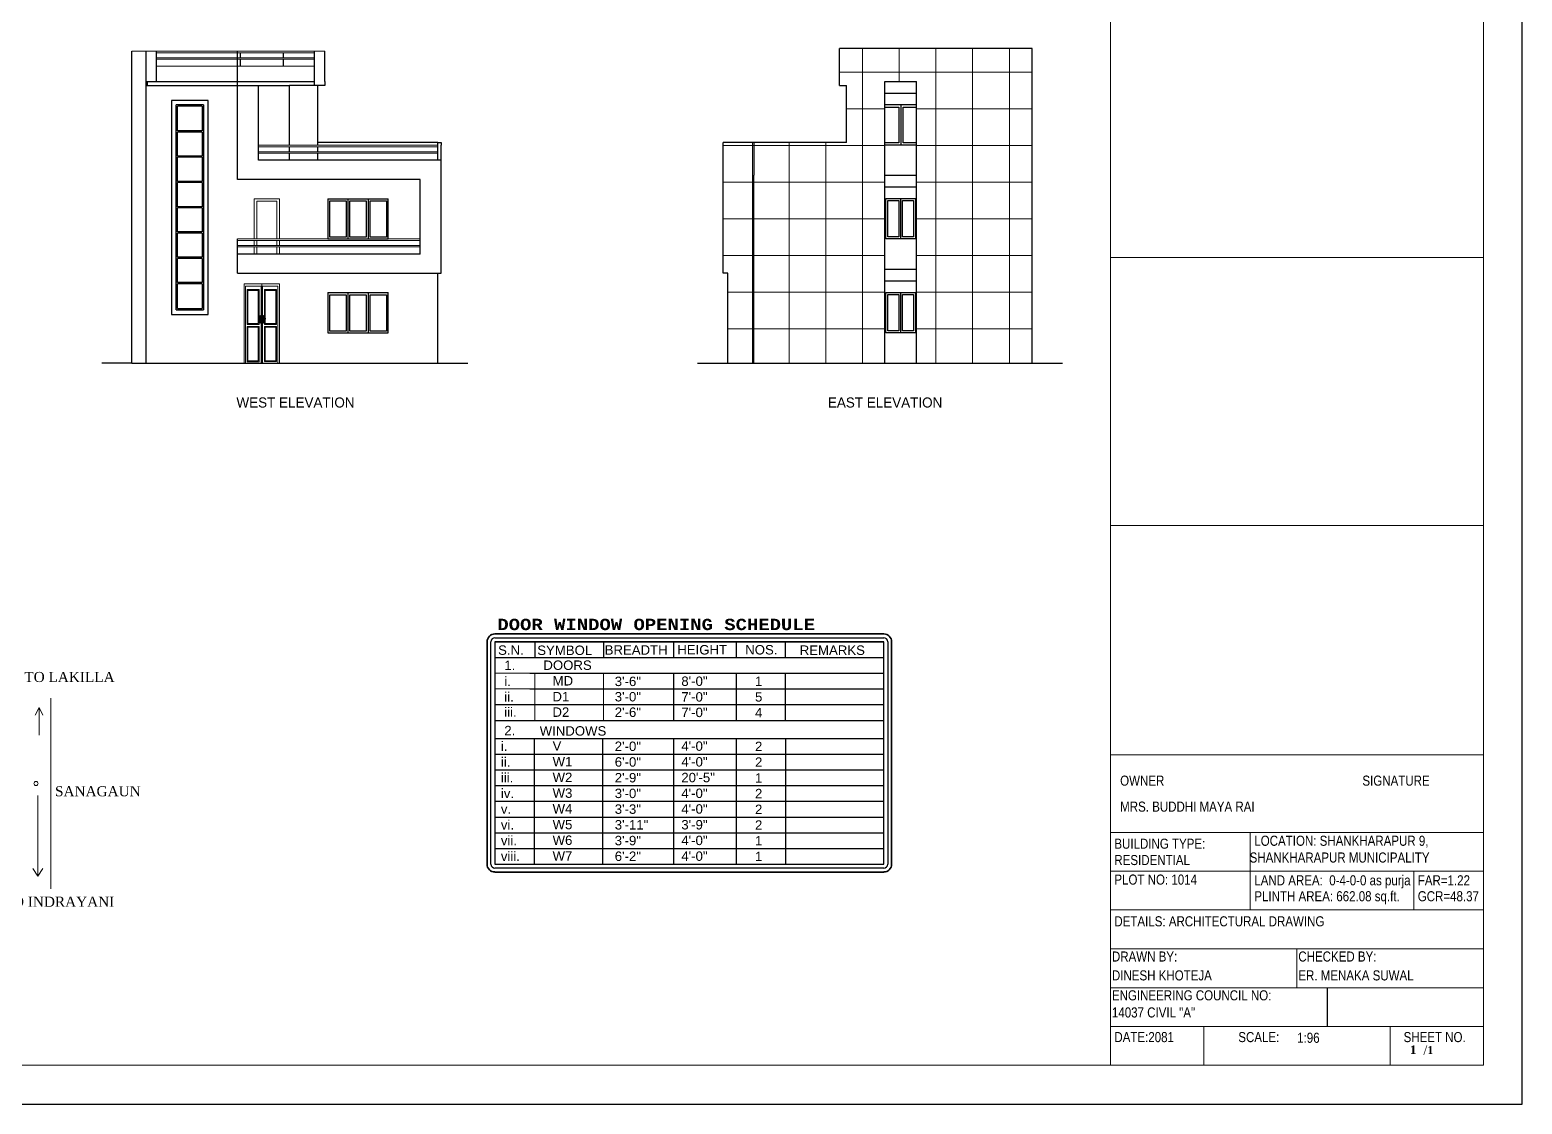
# Model space of a CAD drawing. Header units: inches. Extents: x 36657 to 39835, y -150 to 2098.
# Drawn here: x 38055 to 39835, y -150 to 1131 of the extents above; entities that cross this region are included whole.
import ezdxf
from ezdxf.enums import TextEntityAlignment as Align

# ---------------------------------------------------------------- set-up
doc = ezdxf.new("R2010")
doc.units = ezdxf.units.IN
doc.header["$LTSCALE"] = 0.5
doc.header["$MEASUREMENT"] = 0
doc.layers.add('A-Wall', color=7, linetype='Continuous')
for name, color, linetype, lineweight in [('A_hatch', 253, 'Continuous', 5), ('BOUNDARY', 210, 'Continuous', 35), ('DW TEXT', 92, 'Continuous', 15), ('ELE1', 3, 'Continuous', 9), ('ELEVATION', 85, 'Continuous', 9), ('furnitures', 45, 'Continuous', 9), ('TEXT', 220, 'Continuous', 9), ('Text 0.200', 122, 'Continuous', 20), ('Toilet', 7, 'Continuous', 25), ('win door light', 30, 'Continuous', 18)]:
    doc.layers.add(name, color=color, linetype=linetype, lineweight=lineweight)
doc.styles.add('arial', font='arial.ttf')
doc.styles.add('CEN', font='GOTHIC.TTF')
doc.styles.add('COURIER', font='courbd.ttf')
doc.styles.add('ordinary', font='ARIALN.TTF')
doc.styles.get("Standard").update_dxf_attribs({"font": 'arial.ttf'})
pattern_1 = [(90, (12229.38, -231.916), (-43.75, 0), []), (180, (12229.38, -231.916), (-4e-15, -43.75), [])]

msp = doc.modelspace()

# ---------------------------------------------------------------- hatches: boundary and pattern name
at = {"layer": 'A_hatch', "ltscale": 5}
h = msp.add_hatch(dxfattribs=at)
h.set_pattern_fill('ANSI37', color=11, scale=350, angle=45)
h.set_pattern_definition(pattern_1)
h.paths.add_polyline_path([(39250.5, 957.7), (39250.5, 1069.7), (39250.5, 1108.7), (39020.8, 1108.7), (39020.8, 1064.7), (39028.8, 1064.7), (39028.8, 996.7), (38918.4, 996.7), (38918.4, 957.7), (38918.4, 845.7), (38918.4, 733.7), (39074.8, 733.7), (39074.8, 845.7), (39074.8, 957.7), (39074.8, 1069.7), (39112.3, 1069.7), (39112.3, 957.7), (39112.3, 845.7), (39112.3, 733.7), (39250.5, 733.7), (39250.5, 845.7)])
h = msp.add_hatch(dxfattribs=at)
h.set_pattern_fill('ANSI37', color=11, scale=350, angle=45)
h.set_pattern_definition(pattern_1)
h.paths.add_polyline_path([(38918.4, 957.7), (38918.4, 996.7), (38881.7, 996.7), (38881.7, 957.7), (38881.7, 840.7), (38887.3, 840.7), (38887.3, 733.7), (38918.4, 733.7), (38918.4, 845.7)])

# ---------------------------------------------------------------- linework, layer by layer
at = {"color": 5}
for p, q in [((39074.8, 1042), (39112.3, 1042)), ((39093.9, 1042), (39093.9, 993.7)), ((38410.4, 929.7), (38482.4, 929.7)), ((38410.4, 929.7), (38410.4, 881.7)), ((38434.4, 929.7), (38434.4, 881.7)), ((38458.4, 929.7), (38458.4, 881.7)), ((38482.4, 881.7), (38482.4, 929.7)), ((39075.8, 930), (39111.3, 930)), ((39093.2, 930), (39093.2, 881.7)), ((38410.4, 881.7), (38482.4, 881.7)), ((38410.4, 817.7), (38482.4, 817.7)), ((38410.4, 817.7), (38410.4, 769.7)), ((38434.4, 817.7), (38434.4, 769.7)), ((38458.4, 817.7), (38458.4, 769.7)), ((38482.4, 769.7), (38482.4, 817.7)), ((39075.8, 818), (39111.3, 818)), ((39093.2, 818), (39093.2, 769.7)), ((38410.4, 769.7), (38482.4, 769.7))]:
    msp.add_line(p, q, dxfattribs=at)
for p, q in [((38605, 135.9), (38605, 401.2)), ((38609.7, 405.8), (39073.4, 405.8)), ((39073.4, 401.2), (38609.7, 401.2)), ((38609.7, 401.2), (38609.7, 135.9)), ((38609.7, 401.2), (39073.4, 401.2)), ((38609.7, 401.2), (38609.7, 135.9)), ((38657.4, 401.2), (38657.4, 382.2)), ((38739, 401.2), (38739, 382.4)), ((38822.6, 401.2), (38822.6, 382.4)), ((38897.7, 382.4), (38897.7, 401.2)), ((38956.2, 382.4), (38956.2, 401.2)), ((39073.4, 135.9), (39073.4, 401.2)), ((39073.4, 304.6), (39073.4, 401.2)), ((39078.1, 401.2), (39078.1, 135.9)), ((38609.7, 382.4), (39073.4, 382.4)), ((38651.3, 363.7), (39073.4, 363.7)), ((38822.6, 363.7), (38822.6, 307.4)), ((38897.7, 307.4), (38897.7, 363.7)), ((38956.2, 307.4), (38956.2, 363.7)), ((38651.3, 344.9), (39073.4, 344.9)), ((38609.7, 326.2), (39073.4, 326.2)), ((38609.7, 307.4), (39073.4, 307.4)), ((38609.7, 285.9), (39073.4, 285.9)), ((38609.7, 285.9), (39073.4, 285.9)), ((38656.8, 135.9), (38656.8, 285.9)), ((38738.2, 135.9), (38738.2, 285.9)), ((38823, 135.9), (38823, 285.9)), ((38897.7, 135.9), (38897.7, 285.9)), ((38956.6, 135.9), (38956.6, 285.9)), ((38609.7, 267.1), (39073.4, 267.1)), ((38609.7, 248.4), (39073.4, 248.4)), ((38609.7, 229.6), (39073.4, 229.6)), ((38609.7, 210.9), (39073.4, 210.9)), ((38609.7, 192.1), (39073.4, 192.1)), ((38609.7, 173.4), (39073.4, 173.4)), ((38609.7, 154.6), (39073.4, 154.6)), ((38609.7, 135.9), (39073.4, 135.9)), ((38609.7, 135.9), (39073.4, 135.9)), ((38609.7, 135.9), (39073.4, 135.9)), ((38609.7, 135.9), (39073.4, 135.9)), ((38609.7, 135.9), (39073.4, 135.9)), ((39073.4, 131.2), (38609.7, 131.2))]:
    msp.add_line(p, q)
for points in [[(39074.8, 1039.1), (39091.5, 1039.1), (39091.5, 996.5), (39074.8, 996.5)], [(39112.3, 996.5), (39096.7, 996.5), (39096.7, 1039.1), (39112.3, 1039.1)], [(39091.5, 993.7), (39074.8, 993.7)], [(39112.3, 993.7), (39074.8, 993.7)], [(39091.2, 881.7), (39075.8, 881.7), (39075.8, 930)], [(39111.3, 930), (39111.3, 881.7), (39075.8, 881.7)], [(39091.2, 769.7), (39075.8, 769.7), (39075.8, 818)], [(39111.3, 818), (39111.3, 769.7), (39075.8, 769.7)]]:
    msp.add_lwpolyline(points, dxfattribs=at)
for points in [[(38412.8, 927.2), (38432.3, 927.2), (38432.3, 883.8), (38412.8, 883.8)], [(38436.8, 927.2), (38456.3, 927.2), (38456.3, 883.8), (38436.8, 883.8)], [(38460.8, 927.2), (38480.3, 927.2), (38480.3, 883.8), (38460.8, 883.8)], [(39091.2, 884.1), (39078.2, 884.1), (39078.2, 927.6), (39091.2, 927.6)], [(39095.6, 884.1), (39095.6, 927.6), (39108.9, 927.6), (39108.9, 884.1)], [(38412.8, 815.2), (38432.3, 815.2), (38432.3, 771.8), (38412.8, 771.8)], [(38436.8, 815.2), (38456.3, 815.2), (38456.3, 771.8), (38436.8, 771.8)], [(38460.8, 815.2), (38480.3, 815.2), (38480.3, 771.8), (38460.8, 771.8)], [(39091.2, 772.1), (39078.2, 772.1), (39078.2, 815.6), (39091.2, 815.6)], [(39095.6, 772.1), (39095.6, 815.6), (39108.9, 815.6), (39108.9, 772.1)]]:
    msp.add_lwpolyline(points, close=True, dxfattribs=at)
for centre, start, end in [((38609.7, 401.2), 90, 180), ((39073.4, 401.2), 0, 90), ((38609.7, 135.9), 180, 270), ((39073.4, 135.9), 270, 0)]:
    msp.add_arc(centre, 4.69, start, end)
at = {"layer": 'A-Wall', "ltscale": 50}
msp.add_line((39602.3, -11.5), (39602.3, -57.8), dxfattribs=at)
at = {"layer": 'A_hatch', "color": 11, "ltscale": 5}
for p, q in [((38176.9, 1105.7), (38406.7, 1105.7)), ((38206, 1103.7), (38394.7, 1103.7)), ((38206, 1097.7), (38394.7, 1097.7)), ((38206, 1096.2), (38394.7, 1096.2)), ((38394.7, 1087.7), (38206, 1087.7)), ((38327.7, 993.7), (38541.8, 993.7)), ((38327.7, 991.7), (38541.8, 991.7)), ((38327.7, 985.7), (38541.8, 985.7)), ((38327.7, 984.2), (38541.8, 984.2)), ((38302.7, 881.7), (38520.6, 881.7)), ((38302.7, 879.7), (38520.6, 879.7)), ((38302.7, 873.7), (38520.6, 873.7)), ((38302.7, 872.2), (38520.6, 872.2))]:
    msp.add_line(p, q, dxfattribs=at)
at = {"layer": 'BOUNDARY'}
for p, q in [((38609.7, 410.5), (39073.4, 410.5)), ((38600.3, 135.9), (38600.3, 401.2)), ((39082.8, 401.2), (39082.8, 135.9)), ((39073.4, 126.5), (38609.7, 126.5))]:
    msp.add_line(p, q, dxfattribs=at)
for centre, start, end in [((38609.7, 401.2), 90, 180), ((39073.4, 401.2), 0, 90), ((38609.7, 135.9), 179.9982, 270), ((39073.4, 135.9), 270, 0.0018)]:
    msp.add_arc(centre, 9.37, start, end, dxfattribs=at)
at = {"layer": 'Defpoints'}
msp.add_lwpolyline([(39834.7, 2097.5), (36657.1, 2097.5), (36657.1, -150.4), (39834.7, -150.4)], close=True, dxfattribs=at)
at = {"layer": 'ELE1'}
for p, q in [((39343.7, -104.1), (39343.7, 2051.2)), ((39788.4, 859.6), (39343.7, 859.6)), ((39788.4, 539.9), (39343.7, 539.9))]:
    msp.add_line(p, q, dxfattribs=at)
msp.add_lwpolyline([(36703.4, 2051.2), (39788.4, 2051.2), (39788.4, -104.1), (36703.4, -104.1)], close=True, dxfattribs=at)
at = {"layer": 'ELEVATION'}
for p, q in [((38066.1, 322.6), (38061.4, 313.8)), ((38066.1, 289.8), (38066.1, 322.6)), ((38066.1, 322.6), (38070.7, 313.8)), ((38080, 333.8), (38080, 106.4)), ((38064.6, 217.8), (38064.6, 121.4)), ((38064.6, 121.4), (38058.7, 130.6)), ((38064.6, 121.4), (38070.5, 130.6))]:
    msp.add_line(p, q, dxfattribs=at)
msp.add_circle((38062.5, 232.1), 2.47, dxfattribs=at)
at = {"layer": 'furnitures'}
for p, q in [((38310.7, 828.2), (38352.7, 828.2)), ((38310.7, 828.2), (38352.7, 828.2)), ((38310.7, 733.7), (38310.7, 828.2)), ((38310.7, 828.2), (38352.7, 828.2)), ((38312.3, 733.7), (38312.3, 825.4)), ((38330.9, 825.4), (38312.3, 825.4)), ((38314.2, 821.2), (38314.2, 779.8)), ((38314.2, 821.2), (38328.4, 821.2)), ((38315, 820.3), (38315, 780.7)), ((38315.1, 820.3), (38327.6, 820.3)), ((38327.5, 820.3), (38327.5, 787.1)), ((38328.4, 821.2), (38328.4, 787.2)), ((38330.9, 825.4), (38330.9, 733.7)), ((38331.7, 828.2), (38331.7, 733.7)), ((38332.5, 825.4), (38332.5, 733.7)), ((38332.5, 825.4), (38351, 825.4)), ((38334.9, 821.2), (38334.9, 787.2)), ((38334.9, 821.2), (38349.1, 821.2)), ((38335.8, 820.3), (38335.8, 787.1)), ((38335.8, 820.3), (38348.3, 820.3)), ((38348.3, 820.3), (38348.3, 780.7)), ((38349.2, 821.2), (38349.2, 779.8)), ((38351, 733.7), (38351, 825.4)), ((38352.7, 733.7), (38352.7, 828.2)), ((38327.3, 787), (38327.2, 786.9)), ((38327.2, 786.9), (38327.2, 786.9)), ((38327.2, 786.9), (38327.2, 786.9)), ((38327.2, 786.9), (38327.2, 786.9)), ((38327.2, 786.9), (38327.2, 786.9)), ((38327.2, 786.8), (38327.2, 786.9)), ((38327.2, 786.9), (38327.2, 786.8)), ((38327.2, 786.8), (38327.2, 786.9)), ((38327.2, 786.9), (38327.2, 786.9)), ((38327.2, 786.8), (38327.2, 786.9)), ((38327.2, 786.8), (38327.2, 786.8)), ((38327.2, 786.8), (38327.2, 786.8)), ((38327.2, 786.8), (38327.2, 786.8)), ((38327.2, 786.8), (38327.2, 786.7)), ((38327.2, 786.8), (38327.2, 786.8)), ((38327.2, 786.8), (38327.2, 786.8)), ((38327.2, 786.8), (38327.2, 786.8)), ((38327.2, 786.7), (38327.2, 786.8)), ((38327.2, 786.7), (38327.2, 786.7)), ((38327.2, 786.7), (38327.2, 786.6)), ((38327.2, 786.6), (38327.2, 786.7)), ((38327.2, 786.6), (38327.2, 786.5)), ((38327.2, 786.5), (38327.2, 786.5)), ((38327.2, 786.5), (38327.2, 786.4)), ((38327.2, 786.4), (38327.2, 786.5)), ((38327.2, 786.4), (38327.2, 786.4)), ((38327.2, 786.4), (38327.2, 786.4)), ((38327.2, 786.4), (38327.2, 786.4)), ((38327.2, 786.3), (38327.2, 786.4)), ((38327.2, 786.3), (38327.2, 786.4)), ((38327.3, 786.2), (38327.2, 786.3)), ((38327.2, 786.3), (38327.2, 786.3)), ((38327.3, 787), (38327.5, 787.2)), ((38327.3, 787), (38327.3, 787)), ((38327.3, 786.6), (38327.3, 786.5)), ((38327.3, 786.6), (38327.3, 786.5)), ((38327.3, 786.6), (38327.3, 786.6)), ((38327.6, 786.5), (38327.3, 786.5)), ((38327.3, 786.5), (38327.3, 786.4)), ((38327.3, 786.5), (38327.3, 786.5)), ((38327.6, 786.4), (38327.3, 786.4)), ((38327.3, 786.3), (38327.3, 786.2)), ((38327.3, 786.3), (38327.3, 786.2)), ((38327.5, 786.2), (38327.3, 786.2)), ((38327.3, 786.2), (38327.3, 786.2)), ((38327.3, 786.2), (38327.3, 786.2)), ((38327.3, 786.2), (38327.3, 786.2)), ((38327.5, 786.2), (38327.3, 786.2)), ((38327.3, 786.2), (38327.3, 786.2)), ((38327.8, 787.2), (38327.5, 787.2)), ((38327.8, 786.3), (38327.5, 786.2)), ((38327.5, 786.2), (38327.5, 786.2)), ((38327.5, 786.2), (38327.5, 780.7)), ((38327.6, 786.4), (38327.6, 786.5)), ((38328.4, 787.2), (38327.8, 787.2)), ((38328.4, 786.5), (38327.8, 786.3)), ((38327.8, 786.3), (38327.8, 786.3)), ((38329, 787.3), (38328.4, 787.2)), ((38328.4, 787.2), (38328.4, 787.2)), ((38328.4, 787.2), (38328.4, 787.2)), ((38329, 786.7), (38328.4, 786.5)), ((38328.4, 786.5), (38328.4, 786.5)), ((38328.4, 786.5), (38328.4, 786.5)), ((38328.4, 786.5), (38328.4, 779.8)), ((38329, 789.8), (38329.1, 790.1)), ((38329, 789.5), (38329, 789.8)), ((38329, 789.5), (38329, 787.3)), ((38329, 787.3), (38329.1, 787.3)), ((38329, 787.3), (38329, 787.2)), ((38329, 787.3), (38329, 787.3)), ((38329, 787.3), (38329, 787.3)), ((38329, 787.1), (38329, 787.1)), ((38329.1, 786.7), (38329, 786.7)), ((38329, 786.7), (38329, 786.7)), ((38329, 786.7), (38329, 782)), ((38329, 786.7), (38329, 786.7)), ((38329, 786.7), (38329, 786.7)), ((38329.1, 790.1), (38329.3, 790.2)), ((38329.1, 787.3), (38329.2, 787.3)), ((38329.2, 786.7), (38329.1, 786.7)), ((38329.2, 787.3), (38329.2, 787.3)), ((38329.2, 787.3), (38329.3, 787.3)), ((38329.2, 786.7), (38329.2, 786.7)), ((38329.3, 786.7), (38329.2, 786.7)), ((38329.2, 783.7), (38329.3, 783.8)), ((38329.2, 783.7), (38329.2, 783.5)), ((38329.2, 783.7), (38329.2, 783.7)), ((38329.2, 783.5), (38329.3, 783.4)), ((38329.3, 790.2), (38329.5, 790.2)), ((38329.3, 789.6), (38329.4, 789.7)), ((38329.4, 789.7), (38329.3, 789.6)), ((38329.3, 789.5), (38329.3, 789.6)), ((38329.3, 789.6), (38329.3, 789.5)), ((38329.3, 789.4), (38329.3, 789.5)), ((38329.3, 789.5), (38329.3, 789.4)), ((38329.4, 789.4), (38329.3, 789.4)), ((38329.3, 789.4), (38329.4, 789.4)), ((38329.3, 787.3), (38329.4, 787.2)), ((38329.3, 787.3), (38329.3, 787.3)), ((38329.3, 787.1), (38329.3, 787.1)), ((38329.3, 787.1), (38329.3, 787.1)), ((38329.3, 787), (38329.3, 787.1)), ((38329.3, 786.9), (38329.3, 787)), ((38329.3, 787), (38329.3, 787)), ((38329.3, 786.8), (38329.3, 786.9)), ((38329.3, 786.9), (38329.3, 786.9)), ((38329.4, 786.8), (38329.3, 786.8)), ((38329.4, 786.7), (38329.3, 786.7)), ((38329.3, 786.7), (38329.3, 786.7)), ((38329.3, 784.9), (38329.3, 785)), ((38329.3, 785), (38329.4, 785)), ((38329.3, 784.8), (38329.3, 784.9)), ((38329.3, 784.6), (38329.3, 784.8)), ((38329.3, 784.5), (38329.3, 784.6)), ((38329.3, 784.6), (38329.3, 784.6)), ((38329.3, 784.6), (38329.3, 784.6)), ((38329.3, 784.4), (38329.3, 784.5)), ((38329.3, 784.5), (38329.3, 784.5)), ((38329.3, 784.5), (38329.3, 784.5)), ((38329.3, 784.5), (38329.3, 784.5)), ((38329.3, 784.5), (38329.3, 784.5)), ((38329.3, 784.5), (38329.3, 784.5)), ((38329.3, 784.3), (38329.3, 784.4)), ((38329.3, 784.2), (38329.3, 784.3)), ((38329.3, 784.1), (38329.3, 784.2)), ((38329.3, 784.1), (38329.3, 784.1)), ((38329.3, 784), (38329.3, 784.1)), ((38329.3, 783.9), (38329.3, 784)), ((38329.3, 783.8), (38329.3, 783.9)), ((38329.3, 783.9), (38329.3, 783.9)), ((38329.3, 783.8), (38329.3, 783.8)), ((38329.3, 783.4), (38329.3, 783.4)), ((38329.3, 783.4), (38329.4, 783.4)), ((38329.4, 789.7), (38329.5, 789.6)), ((38329.4, 789.7), (38329.4, 789.7)), ((38329.5, 789.6), (38329.4, 789.7)), ((38329.4, 789.7), (38329.4, 789.7)), ((38329.5, 789.4), (38329.4, 789.4)), ((38329.4, 789.4), (38329.4, 789.4)), ((38329.4, 789.4), (38329.4, 789.4)), ((38329.4, 789.4), (38329.5, 789.4)), ((38329.5, 787.2), (38329.4, 787.2)), ((38329.4, 787.2), (38329.4, 787.2)), ((38329.4, 787.2), (38329.4, 787.2)), ((38329.4, 787.2), (38329.5, 787.2)), ((38329.4, 787.2), (38329.4, 787.2)), ((38329.4, 787.2), (38329.4, 787.2)), ((38329.4, 786.8), (38329.4, 786.8)), ((38329.5, 786.8), (38329.4, 786.8)), ((38329.4, 786.8), (38329.4, 786.8)), ((38329.4, 786.7), (38329.5, 786.7)), ((38329.4, 786.7), (38329.4, 786.7)), ((38329.4, 786.7), (38329.4, 786.7)), ((38329.4, 785), (38329.5, 784.9)), ((38329.4, 783.4), (38329.5, 783.4)), ((38329.5, 790.2), (38329.6, 790.1)), ((38329.5, 789.6), (38329.5, 789.5)), ((38329.5, 789.5), (38329.5, 789.6)), ((38329.5, 789.5), (38329.5, 789.4)), ((38329.5, 789.4), (38329.5, 789.5)), ((38329.5, 787.2), (38329.5, 787.2)), ((38329.5, 787.2), (38329.5, 787.2)), ((38329.5, 787.2), (38329.5, 787.2)), ((38329.5, 787.2), (38329.5, 787.2)), ((38329.6, 787.1), (38329.5, 787.2)), ((38329.5, 787.2), (38329.5, 787.2)), ((38329.5, 787.1), (38329.5, 787)), ((38329.5, 787.1), (38329.5, 787.1)), ((38329.5, 787), (38329.5, 786.9)), ((38329.5, 787), (38329.5, 787)), ((38329.5, 786.9), (38329.5, 786.9)), ((38329.5, 786.9), (38329.5, 786.8)), ((38329.5, 786.8), (38329.6, 786.9)), ((38329.5, 786.8), (38329.5, 786.8)), ((38329.5, 786.7), (38329.5, 786.8)), ((38329.5, 786.8), (38329.5, 786.8)), ((38329.5, 786.8), (38329.5, 786.8)), ((38329.5, 786.8), (38329.5, 786.8)), ((38329.5, 784.9), (38329.5, 784.8)), ((38329.5, 784.8), (38329.5, 784.6)), ((38329.5, 784.5), (38329.5, 784.6)), ((38329.5, 784.6), (38329.5, 784.6)), ((38329.5, 784.6), (38329.5, 784.6)), ((38329.5, 784.5), (38329.5, 784.5)), ((38329.5, 784.5), (38329.5, 784.5)), ((38329.5, 784.5), (38329.5, 784.5)), ((38329.5, 784.4), (38329.5, 784.5)), ((38329.5, 784.5), (38329.5, 784.5)), ((38329.5, 784.5), (38329.5, 784.5)), ((38329.5, 784.3), (38329.5, 784.4)), ((38329.5, 784.2), (38329.5, 784.3)), ((38329.5, 784.1), (38329.5, 784.2)), ((38329.5, 784), (38329.5, 784.1)), ((38329.5, 784.1), (38329.5, 784.1)), ((38329.5, 783.9), (38329.5, 784)), ((38329.5, 783.9), (38329.5, 783.9)), ((38329.5, 783.8), (38329.5, 783.9)), ((38329.5, 783.7), (38329.5, 783.8)), ((38329.5, 783.8), (38329.5, 783.8)), ((38329.5, 783.7), (38329.5, 783.7)), ((38329.5, 783.5), (38329.5, 783.7)), ((38329.5, 783.4), (38329.5, 783.5)), ((38329.6, 790.1), (38329.8, 789.8)), ((38329.6, 787), (38329.6, 787.1)), ((38329.6, 787.1), (38329.6, 787.1)), ((38329.6, 786.9), (38329.6, 787)), ((38329.6, 786.9), (38329.6, 786.9)), ((38329.8, 789.8), (38329.8, 789.5)), ((38329.8, 782), (38329.8, 789.5)), ((38333.6, 789.8), (38333.5, 789.5)), ((38333.5, 782), (38333.5, 789.5)), ((38333.7, 790.1), (38333.6, 789.8)), ((38333.8, 790.2), (38333.7, 790.1)), ((38333.7, 787), (38333.8, 787.1)), ((38333.8, 786.9), (38333.7, 787)), ((38334, 790.2), (38333.8, 790.2)), ((38333.8, 789.5), (38333.9, 789.6)), ((38333.9, 789.4), (38333.8, 789.5)), ((38333.8, 787.2), (38333.8, 787.2)), ((38333.8, 787.2), (38333.8, 787.2)), ((38333.8, 787.2), (38333.9, 787.2)), ((38333.9, 787.2), (38333.8, 787.2)), ((38333.8, 787.1), (38333.8, 787.2)), ((38333.8, 787.2), (38333.8, 787.2)), ((38333.8, 787.1), (38333.8, 787.1)), ((38333.8, 787.1), (38333.8, 787)), ((38333.8, 787.1), (38333.8, 787.1)), ((38333.8, 787), (38333.8, 786.9)), ((38333.8, 787), (38333.8, 787)), ((38333.8, 786.9), (38333.8, 786.9)), ((38333.8, 786.9), (38333.8, 786.9)), ((38333.8, 786.9), (38333.8, 786.8)), ((38333.8, 786.8), (38333.8, 786.9)), ((38333.8, 786.8), (38333.8, 786.8)), ((38333.9, 786.7), (38333.8, 786.8)), ((38333.8, 786.8), (38333.9, 786.8)), ((38333.8, 786.8), (38333.8, 786.8)), ((38333.8, 786.8), (38333.8, 786.8)), ((38333.9, 785), (38333.8, 784.9)), ((38333.8, 784.9), (38333.8, 784.8)), ((38333.8, 784.8), (38333.8, 784.6)), ((38333.8, 784.5), (38333.8, 784.6)), ((38333.8, 784.6), (38333.8, 784.6)), ((38333.8, 784.6), (38333.8, 784.6)), ((38333.8, 784.5), (38333.8, 784.5)), ((38333.9, 784.5), (38333.8, 784.5)), ((38333.8, 783.9), (38333.9, 784)), ((38333.8, 783.9), (38333.8, 783.9)), ((38333.8, 783.8), (38333.8, 783.9)), ((38333.8, 783.7), (38333.8, 783.8)), ((38333.8, 783.8), (38333.8, 783.8)), ((38333.8, 783.7), (38333.8, 783.7)), ((38333.8, 783.5), (38333.8, 783.7)), ((38333.8, 783.4), (38333.8, 783.5)), ((38333.9, 783.4), (38333.8, 783.4)), ((38333.9, 789.7), (38333.9, 789.6)), ((38334, 789.7), (38333.9, 789.7)), ((38333.9, 789.7), (38334, 789.7)), ((38333.9, 789.6), (38333.9, 789.7)), ((38333.9, 789.6), (38333.9, 789.5)), ((38333.9, 789.5), (38333.9, 789.4)), ((38333.9, 789.4), (38333.9, 789.4)), ((38333.9, 789.4), (38334, 789.4)), ((38333.9, 789.4), (38333.9, 789.4)), ((38334, 789.4), (38333.9, 789.4)), ((38334, 787.3), (38333.9, 787.2)), ((38333.9, 787.2), (38333.9, 787.2)), ((38333.9, 787.2), (38333.9, 787.2)), ((38333.9, 787.2), (38333.9, 787.2)), ((38333.9, 787.2), (38333.9, 787.2)), ((38333.9, 787.2), (38333.9, 787.2)), ((38334, 787.2), (38333.9, 787.2)), ((38333.9, 786.8), (38334, 786.8)), ((38333.9, 786.8), (38333.9, 786.8)), ((38333.9, 786.8), (38333.9, 786.8)), ((38333.9, 786.7), (38333.9, 786.7)), ((38333.9, 786.7), (38333.9, 786.7)), ((38333.9, 786.7), (38334, 786.7)), ((38333.9, 786.7), (38333.9, 786.7)), ((38334, 785), (38333.9, 785)), ((38333.9, 784.5), (38333.9, 784.5)), ((38333.9, 784.4), (38333.9, 784.5)), ((38333.9, 784.5), (38333.9, 784.5)), ((38333.9, 784.5), (38333.9, 784.5)), ((38333.9, 784.3), (38333.9, 784.4)), ((38333.9, 784.2), (38333.9, 784.3)), ((38333.9, 784.1), (38333.9, 784.2)), ((38333.9, 784), (38333.9, 784.1)), ((38333.9, 784.1), (38333.9, 784.1)), ((38334, 783.4), (38333.9, 783.4)), ((38334.2, 790.1), (38334, 790.2)), ((38334, 789.6), (38334, 789.7)), ((38334, 789.7), (38334, 789.6)), ((38334, 789.5), (38334, 789.6)), ((38334, 789.6), (38334, 789.5)), ((38334, 789.5), (38334, 789.4)), ((38334, 789.4), (38334, 789.5)), ((38334, 789.4), (38334, 789.4)), ((38334, 789.4), (38334, 789.4)), ((38334.1, 787.3), (38334, 787.3)), ((38334, 787.3), (38334, 787.3)), ((38334, 787.1), (38334, 787.1)), ((38334, 787.1), (38334, 787.1)), ((38334, 787), (38334, 787.1)), ((38334, 786.9), (38334, 787)), ((38334, 787), (38334, 787)), ((38334, 786.8), (38334, 786.9)), ((38334, 786.9), (38334, 786.9)), ((38334, 786.8), (38334, 786.8)), ((38334, 786.7), (38334.1, 786.7)), ((38334, 786.7), (38334, 786.7)), ((38334, 784.9), (38334, 785)), ((38334.1, 784.8), (38334, 784.9)), ((38334, 784.5), (38334, 784.6)), ((38334.1, 784.6), (38334, 784.6)), ((38334, 784.6), (38334, 784.6)), ((38334, 784.4), (38334, 784.5)), ((38334, 784.5), (38334, 784.5)), ((38334, 784.5), (38334, 784.5)), ((38334, 784.5), (38334, 784.5)), ((38334, 784.5), (38334, 784.5)), ((38334, 784.5), (38334, 784.5)), ((38334, 784.3), (38334, 784.4)), ((38334, 784.2), (38334, 784.3)), ((38334, 784.1), (38334, 784.2)), ((38334, 784.1), (38334, 784.1)), ((38334, 784), (38334, 784.1)), ((38334, 783.9), (38334, 784)), ((38334.1, 783.8), (38334, 783.9)), ((38334, 783.9), (38334, 783.9)), ((38334.1, 783.5), (38334, 783.4)), ((38334, 783.4), (38334, 783.4)), ((38334.2, 787.3), (38334.1, 787.3)), ((38334.1, 786.7), (38334.2, 786.7)), ((38334.1, 784.6), (38334.1, 784.8)), ((38334.1, 783.8), (38334.1, 783.8)), ((38334.1, 783.7), (38334.1, 783.8)), ((38334.1, 783.7), (38334.1, 783.5)), ((38334.1, 783.7), (38334.1, 783.7)), ((38334.3, 789.8), (38334.2, 790.1)), ((38334.3, 787.3), (38334.2, 787.3)), ((38334.2, 787.3), (38334.2, 787.3)), ((38334.2, 786.7), (38334.3, 786.7)), ((38334.2, 786.7), (38334.2, 786.7)), ((38334.3, 789.5), (38334.3, 789.8)), ((38334.3, 789.5), (38334.3, 787.3)), ((38334.3, 787.3), (38334.3, 787.2)), ((38334.3, 787.3), (38334.3, 787.3)), ((38334.3, 787.3), (38334.4, 787.3)), ((38334.3, 787.1), (38334.3, 787.1)), ((38334.3, 786.7), (38334.3, 786.7)), ((38334.3, 786.7), (38334.3, 782)), ((38334.3, 786.7), (38334.3, 786.7)), ((38334.3, 786.7), (38334.4, 786.7)), ((38334.4, 787.3), (38334.9, 787.2)), ((38334.4, 786.7), (38334.9, 786.5)), ((38334.9, 787.2), (38335, 787.2)), ((38334.9, 787.2), (38334.9, 787.2)), ((38334.9, 786.5), (38335, 786.5)), ((38334.9, 786.5), (38334.9, 786.5)), ((38334.9, 786.5), (38334.9, 779.8)), ((38335, 787.2), (38335.5, 787.2)), ((38335, 786.5), (38335.5, 786.3)), ((38335.5, 787.2), (38335.8, 787.2)), ((38335.5, 786.3), (38335.5, 786.3)), ((38335.5, 786.3), (38335.8, 786.2)), ((38335.7, 786.4), (38335.7, 786.5)), ((38335.7, 786.5), (38336, 786.5)), ((38335.7, 786.4), (38336, 786.4)), ((38336, 787), (38335.8, 787.2)), ((38335.8, 786.2), (38335.8, 786.2)), ((38335.8, 786.2), (38336, 786.2)), ((38335.8, 786.2), (38336, 786.2)), ((38335.8, 786.2), (38335.8, 780.7)), ((38336, 787), (38336.1, 787)), ((38336, 786.6), (38336, 786.5)), ((38336.1, 786.6), (38336, 786.6)), ((38336, 786.5), (38336, 786.4)), ((38336.1, 786.5), (38336, 786.5)), ((38336.1, 786.3), (38336, 786.2)), ((38336, 786.2), (38336, 786.2)), ((38336, 786.2), (38336.1, 786.2)), ((38336, 786.2), (38336, 786.2)), ((38336, 786.2), (38336, 786.2)), ((38336.1, 787), (38336.1, 786.9)), ((38336.1, 786.9), (38336.1, 786.9)), ((38336.1, 786.9), (38336.1, 786.9)), ((38336.1, 786.9), (38336.1, 786.9)), ((38336.1, 786.9), (38336.1, 786.9)), ((38336.1, 786.8), (38336.1, 786.9)), ((38336.1, 786.9), (38336.1, 786.8)), ((38336.1, 786.8), (38336.1, 786.9)), ((38336.1, 786.9), (38336.1, 786.9)), ((38336.1, 786.8), (38336.1, 786.9)), ((38336.1, 786.8), (38336.1, 786.8)), ((38336.1, 786.8), (38336.1, 786.8)), ((38336.1, 786.8), (38336.1, 786.8)), ((38336.1, 786.8), (38336.1, 786.7)), ((38336.1, 786.8), (38336.1, 786.8)), ((38336.1, 786.8), (38336.1, 786.8)), ((38336.1, 786.8), (38336.1, 786.8)), ((38336.1, 786.7), (38336.1, 786.8)), ((38336.1, 786.7), (38336.1, 786.7)), ((38336.1, 786.7), (38336.1, 786.6)), ((38336.1, 786.6), (38336.1, 786.7)), ((38336.1, 786.6), (38336.1, 786.5)), ((38336.1, 786.6), (38336.1, 786.5)), ((38336.1, 786.5), (38336.1, 786.5)), ((38336.1, 786.5), (38336.1, 786.4)), ((38336.1, 786.4), (38336.1, 786.5)), ((38336.1, 786.4), (38336.1, 786.4)), ((38336.1, 786.4), (38336.1, 786.4)), ((38336.1, 786.4), (38336.1, 786.4)), ((38336.1, 786.3), (38336.1, 786.4)), ((38336.1, 786.3), (38336.1, 786.4)), ((38336.1, 786.3), (38336.1, 786.2)), ((38336.1, 786.2), (38336.1, 786.3)), ((38336.1, 786.3), (38336.1, 786.3)), ((38328.4, 779.8), (38314.2, 779.8)), ((38328.4, 777.3), (38314.2, 777.3)), ((38314.2, 735.3), (38314.2, 777.3)), ((38327.5, 780.7), (38315, 780.7)), ((38327.5, 776.4), (38315, 776.4)), ((38315, 736.2), (38315, 776.4)), ((38327.5, 776.4), (38327.5, 736.2)), ((38328.4, 777.3), (38328.4, 735.3)), ((38329, 782), (38329, 781.7)), ((38329, 781.7), (38329.1, 781.5)), ((38329.1, 781.5), (38329.3, 781.3)), ((38329.3, 782.1), (38329.4, 782.2)), ((38329.4, 782.2), (38329.3, 782.1)), ((38329.3, 782), (38329.3, 782.1)), ((38329.3, 782.1), (38329.3, 782)), ((38329.3, 781.9), (38329.3, 782)), ((38329.3, 782), (38329.3, 781.9)), ((38329.4, 781.9), (38329.3, 781.9)), ((38329.3, 781.9), (38329.4, 781.9)), ((38329.3, 781.3), (38329.5, 781.3)), ((38329.4, 782.2), (38329.5, 782.1)), ((38329.4, 782.2), (38329.4, 782.2)), ((38329.5, 782.1), (38329.4, 782.2)), ((38329.4, 782.2), (38329.4, 782.2)), ((38329.5, 781.9), (38329.4, 781.9)), ((38329.4, 781.9), (38329.4, 781.9)), ((38329.4, 781.9), (38329.4, 781.9)), ((38329.4, 781.9), (38329.5, 781.9)), ((38329.5, 782.1), (38329.5, 782)), ((38329.5, 782), (38329.5, 782.1)), ((38329.5, 782), (38329.5, 781.9)), ((38329.5, 781.9), (38329.5, 782)), ((38329.5, 781.3), (38329.6, 781.5)), ((38329.6, 781.5), (38329.8, 781.7)), ((38329.8, 781.7), (38329.8, 782)), ((38333.6, 781.7), (38333.5, 782)), ((38333.7, 781.5), (38333.6, 781.7)), ((38333.8, 781.3), (38333.7, 781.5)), ((38333.8, 782), (38333.9, 782.1)), ((38333.9, 781.9), (38333.8, 782)), ((38334, 781.3), (38333.8, 781.3)), ((38333.9, 782.2), (38333.9, 782.1)), ((38334, 782.2), (38333.9, 782.2)), ((38333.9, 782.2), (38334, 782.2)), ((38333.9, 782.1), (38333.9, 782.2)), ((38333.9, 782.1), (38333.9, 782)), ((38333.9, 782), (38333.9, 781.9)), ((38333.9, 781.9), (38333.9, 781.9)), ((38333.9, 781.9), (38334, 781.9)), ((38333.9, 781.9), (38333.9, 781.9)), ((38334, 781.9), (38333.9, 781.9)), ((38334, 782.1), (38334, 782.2)), ((38334, 782.2), (38334, 782.1)), ((38334, 782), (38334, 782.1)), ((38334, 782.1), (38334, 782)), ((38334, 782), (38334, 781.9)), ((38334, 781.9), (38334, 782)), ((38334, 781.9), (38334, 781.9)), ((38334, 781.9), (38334, 781.9)), ((38334.2, 781.5), (38334, 781.3)), ((38334.3, 781.7), (38334.2, 781.5)), ((38334.3, 782), (38334.3, 781.7)), ((38334.9, 779.8), (38349.2, 779.8)), ((38349.2, 779.8), (38334.9, 779.8)), ((38334.9, 777.3), (38334.9, 735.4)), ((38334.9, 777.3), (38349.2, 777.3)), ((38348.3, 780.7), (38335.8, 780.7)), ((38335.8, 776.4), (38335.8, 736.3)), ((38335.8, 776.4), (38348.3, 776.4)), ((38348.3, 736.3), (38348.3, 776.4)), ((38349.2, 735.4), (38349.2, 777.3)), ((38310.7, 733.7), (38310.7, 739.9)), ((38310.7, 733.7), (38352.7, 733.7)), ((38328.4, 735.3), (38314.2, 735.3)), ((38327.5, 736.2), (38315, 736.2)), ((38334.9, 735.4), (38349.2, 735.4)), ((38335.8, 736.3), (38348.3, 736.3))]:
    msp.add_line(p, q, dxfattribs=at)
at = {"layer": 'TEXT'}
for p, q in [((38609.7, 363.7), (38651.3, 363.7)), ((38657.4, 363.7), (38657.4, 307.4)), ((38739, 363.7), (38739, 307.4)), ((38609.7, 344.9), (38651.3, 344.9)), ((38609.7, 326.2), (38651.3, 326.2)), ((39343.7, 266.4), (39788.4, 266.4)), ((39343.7, 173.8), (39788.4, 173.8)), ((39510.5, 173.8), (39510.5, 81.2)), ((39343.7, 127.5), (39788.4, 127.5)), ((39705.5, 127.5), (39705.5, 81.1)), ((39343.7, 81.2), (39788.4, 81.2)), ((39343.7, 34.8), (39788.4, 34.8)), ((39566, 34.8), (39566, -11.5)), ((39343.7, -11.5), (39788.4, -11.5)), ((39343.7, -57.8), (39788.4, -57.8)), ((39454.9, -104.1), (39454.9, -57.8)), ((39677.2, -104.1), (39677.2, -57.8))]:
    msp.add_line(p, q, dxfattribs=at)
at = {"layer": 'Toilet'}
for p, q in [((38176.9, 1069.7), (38176.9, 1105.7)), ((38194, 1064.7), (38194, 1105.7)), ((38206, 1069.7), (38206, 1105.7)), ((38302.7, 1064.7), (38302.7, 1105.7)), ((38306.2, 1097.7), (38306.2, 1103.7)), ((38357.7, 1097.7), (38357.7, 1103.7)), ((38394.7, 1064.7), (38394.7, 1105.7)), ((38406.7, 1069.7), (38406.7, 1105.7)), ((39250.5, 1108.7), (39020.8, 1108.7)), ((39020.8, 1064.7), (39020.8, 1108.7)), ((39250.5, 1069.7), (39250.5, 1108.7)), ((38306.2, 1087.7), (38306.2, 1096.2)), ((38357.7, 1087.7), (38357.7, 1096.2)), ((38176.9, 957.7), (38176.9, 1069.7)), ((38194, 1069.7), (38364.7, 1069.7)), ((38195.5, 1064.7), (38195.5, 1069.7)), ((38364.7, 1069.7), (38394.7, 1069.7)), ((38406.7, 1069.7), (38406.7, 1064.7)), ((39074.8, 1069.7), (39112.3, 1069.7)), ((39074.8, 957.7), (39074.8, 1069.7)), ((39112.3, 957.7), (39112.3, 1069.7)), ((39250.5, 957.7), (39250.5, 1069.7)), ((38194, 1064.7), (38364.7, 1064.7)), ((38194, 957.7), (38194, 1064.7)), ((38302.7, 952.7), (38302.7, 1064.7)), ((38327.7, 975.7), (38327.7, 1064.7)), ((38364.7, 993.7), (38364.7, 1064.7)), ((38394.7, 1064.7), (38364.7, 1064.7)), ((38406.7, 1064.7), (38394.7, 1064.7)), ((38398.7, 993.7), (38398.7, 1064.7)), ((39020.8, 1064.7), (39028.8, 1064.7)), ((39028.8, 996.7), (39028.8, 1064.7)), ((39074.8, 1055.7), (39112.3, 1055.7)), ((38267.7, 1046.7), (38224, 1046.7)), ((38224, 1046.7), (38224, 791.7)), ((38262.2, 1041.7), (38229.5, 1041.7)), ((38229.5, 797.2), (38229.5, 1041.7)), ((38260.7, 1040.2), (38231, 1040.2)), ((38231, 1010.7), (38231, 1040.2)), ((38260.7, 1040.2), (38260.7, 1010.7)), ((38262.2, 1041.7), (38262.2, 797.2)), ((38267.7, 791.7), (38267.7, 1046.7)), ((38260.7, 1010.7), (38231, 1010.7)), ((38231, 980.6), (38231, 1009.2)), ((38260.7, 1009.2), (38231, 1009.2)), ((38260.7, 1009.2), (38260.7, 980.6)), ((38541.8, 996.7), (38398.7, 996.7)), ((38541.8, 993.7), (38541.8, 996.7)), ((38541.8, 996.7), (38545.8, 996.7)), ((38545.8, 996.7), (38545.8, 993.7)), ((39028.8, 996.7), (38881.7, 996.7)), ((38881.7, 957.7), (38881.7, 996.7)), ((38918.4, 996.7), (38918.4, 957.7)), ((38260.7, 980.6), (38231, 980.6)), ((38231, 950.4), (38231, 979.1)), ((38260.7, 979.1), (38231, 979.1)), ((38260.7, 979.1), (38260.7, 950.4)), ((38364.7, 985.7), (38364.7, 991.7)), ((38364.7, 975.7), (38364.7, 984.2)), ((38398.7, 985.7), (38398.7, 991.7)), ((38398.7, 975.7), (38398.7, 984.2)), ((38541.8, 975.7), (38541.8, 993.7)), ((38545.8, 975.7), (38545.8, 993.7)), ((38545.8, 975.7), (38327.7, 975.7)), ((38545.8, 840.7), (38545.8, 975.7)), ((38176.9, 845.7), (38176.9, 957.7)), ((38194, 845.7), (38194, 957.7)), ((38260.7, 950.4), (38231, 950.4)), ((38231, 920.2), (38231, 948.9)), ((38260.7, 948.9), (38231, 948.9)), ((38260.7, 948.9), (38260.7, 920.2)), ((38520.6, 952.7), (38302.7, 952.7)), ((38520.6, 863.7), (38520.6, 952.7)), ((38881.7, 840.7), (38881.7, 957.7)), ((38918.4, 845.7), (38918.4, 957.7)), ((39074.8, 957.7), (39112.3, 957.7)), ((39074.8, 845.7), (39074.8, 957.7)), ((39074.8, 943.7), (39112.3, 943.7)), ((39112.3, 845.7), (39112.3, 957.7)), ((39250.5, 845.7), (39250.5, 957.7)), ((38260.7, 920.2), (38231, 920.2)), ((38231, 890), (38231, 918.7)), ((38260.7, 918.7), (38231, 918.7)), ((38260.7, 918.7), (38260.7, 890)), ((38260.7, 890), (38231, 890)), ((38231, 859.8), (38231, 888.5)), ((38260.7, 888.5), (38231, 888.5)), ((38260.7, 888.5), (38260.7, 859.8)), ((38302.7, 840.7), (38302.7, 881.7)), ((38260.7, 859.8), (38231, 859.8)), ((38231, 829.6), (38231, 858.3)), ((38260.7, 858.3), (38231, 858.3)), ((38260.7, 858.3), (38260.7, 829.6)), ((38520.6, 863.7), (38302.7, 863.7)), ((38176.9, 733.7), (38176.9, 845.7)), ((38194, 733.7), (38194, 845.7)), ((38302.7, 840.7), (38545.8, 840.7)), ((38541.6, 733.7), (38541.6, 840.7)), ((38887.3, 840.7), (38881.7, 840.7)), ((38887.3, 733.7), (38887.3, 840.7)), ((38918.4, 733.7), (38918.4, 845.7)), ((39074.8, 845.7), (39112.3, 845.7)), ((39074.8, 733.7), (39074.8, 845.7)), ((39112.3, 733.7), (39112.3, 845.7)), ((39250.5, 733.7), (39250.5, 845.7)), ((38260.7, 829.6), (38231, 829.6)), ((38231, 798.7), (38231, 828.1)), ((38260.7, 828.1), (38231, 828.1)), ((38260.7, 828.1), (38260.7, 798.7)), ((39074.8, 831.7), (39112.3, 831.7)), ((38224, 791.7), (38267.7, 791.7)), ((38229.5, 797.2), (38262.2, 797.2)), ((38231, 798.7), (38260.7, 798.7)), ((38176.9, 733.7), (38140.9, 733.7)), ((38176.9, 733.7), (38541.6, 733.7)), ((38541.6, 733.7), (38577.6, 733.7)), ((38851.3, 733.7), (38887.3, 733.7)), ((38887.3, 733.7), (39250.5, 733.7)), ((39250.5, 733.7), (39286.5, 733.7))]:
    msp.add_line(p, q, dxfattribs=at)
at = {"layer": 'win door light'}
for points in [[(38322.7, 881.7), (38322.7, 929.7), (38352.7, 929.7), (38352.7, 881.7)], [(38325.7, 881.7), (38325.7, 926.7), (38349.7, 926.7), (38349.7, 881.7)], [(38322.7, 873.7), (38322.7, 879.7)], [(38322.7, 863.7), (38322.7, 872.2)], [(38325.7, 873.7), (38325.7, 879.7)], [(38325.7, 863.7), (38325.7, 872.2)], [(38349.7, 879.7), (38349.7, 873.7)], [(38349.7, 872.2), (38349.7, 863.7)], [(38352.7, 879.7), (38352.7, 873.7)], [(38352.7, 872.2), (38352.7, 863.7)]]:
    msp.add_lwpolyline(points, dxfattribs=at)

# ---------------------------------------------------------------- texts
at = {"style": 'COURIER'}
msp.add_text('DOOR WINDOW OPENING SCHEDULE', height=13.5, dxfattribs=at).set_placement((38612.6, 415.1))
at = {"insert": (39677.2, -66.9), "char_height": 6.5423, "width": 86.843, "attachment_point": 1}
msp.add_mtext('\\A1;{\\fTimes New Roman|b1|i0|c0|p18;\\H1.2367x;\\P\\pi29.76545;\\H0.80859x;    \\fBookman Old Style|b0|i0|c0|p18;\\H1.6907x;/\\fBookman Old Style|b1|i0|c0|p18;\\H0.86414x;1\\fArial|b1|i0|c0|p34;\\H1.2047x; \\H0.8998x;   }', dxfattribs=at)
at = {"layer": 'DW TEXT', "ltscale": 0.13, "style": 'CEN'}
for s, p in [('WEST ELEVATION', (38371.9, 686.6)), ('EAST ELEVATION', (39075, 686.6))]:
    msp.add_text(s, height=12, dxfattribs=at).set_placement(p, align=Align.MIDDLE_CENTER)
at = {"layer": 'TEXT'}
for s, height, style, p in [('S.N.', 11.25, 'arial', (38613.5, 385.6)), ('SYMBOL', 11.25, 'arial', (38660.2, 385.4)), ('BREADTH', 11.25, 'arial', (38740.6, 385.8)), ('HEIGHT', 11.25, 'arial', (38827.2, 386)), ('NOS.', 11.25, 'arial', (38908.2, 386)), ('REMARKS', 11.25, 'arial', (38973.2, 385.5)), ('1.', 11.25, 'arial', (38620.9, 367.4)), ('DOORS', 11.25, 'arial', (38667.5, 367.6)), ('i.', 11.25, 'arial', (38620.9, 348.4)), ('MD', 11.25, 'arial', (38678.5, 349)), ('3\'-6"', 11.25, 'arial', (38752.6, 348.3)), ('8\'-0"', 11.25, 'arial', (38832, 348.5)), ('1', 11.2, 'arial', (38919.9, 348.5)), ('ii.', 11.25, 'arial', (38620.8, 329.9)), ('D1', 11.25, 'arial', (38678.3, 330.1)), ('3\'-0"', 11.25, 'arial', (38752.6, 330)), ('7\'-0"', 11.25, 'arial', (38832, 329.8)), ('5', 11.2, 'arial', (38919.9, 329.8)), ('iii.', 11.25, 'arial', (38620.8, 311.7)), ('D2', 11.25, 'arial', (38678.3, 311.6)), ('2\'-6"', 11.25, 'arial', (38752.6, 311.5)), ('7\'-0"', 11.25, 'arial', (38832, 311.3)), ('4', 11.2, 'arial', (38919.9, 311)), ('2.', 11.25, 'arial', (38620.9, 289.6)), ('WINDOWS', 11.25, 'arial', (38663.1, 289.2)), ('i.', 11.25, 'arial', (38616.8, 271)), ('V', 11.2, 'arial', (38678.5, 271.3)), ('2\'-0"', 11.25, 'arial', (38752.6, 270.9)), ('4\'-0"', 11.25, 'arial', (38832, 271.1)), ('2', 11.2, 'arial', (38919.9, 270.8)), ('ii.', 11.25, 'arial', (38616.8, 252.2)), ('W1', 11.25, 'arial', (38678.5, 252.5)), ('6\'-0"', 11.25, 'arial', (38752.6, 252.2)), ('4\'-0"', 11.25, 'arial', (38832, 252.3)), ('2', 11.2, 'arial', (38919.9, 252)), ('iii.', 11.25, 'arial', (38616.8, 233.5)), ('W2', 11.25, 'arial', (38678.5, 233.8)), ('2\'-9"', 11.25, 'arial', (38752.6, 233.4)), ('20\'-5"', 11.25, 'arial', (38832, 233.6)), ('1', 11.2, 'arial', (38919.9, 233.2)), ('OWNER', 12, 'ordinary', (39355.3, 229.5)), ('SIGNATURE', 12, 'ordinary', (39644.2, 229.5)), ('iv.', 11.25, 'arial', (38616.8, 214.7)), ('W3', 11.25, 'arial', (38678.5, 215)), ('3\'-0"', 11.25, 'arial', (38752.6, 214.7)), ('4\'-0"', 11.25, 'arial', (38832, 214.8)), ('2', 11.2, 'arial', (38919.9, 214.5)), ('v.', 11.25, 'arial', (38616.8, 196)), ('W4', 11.25, 'arial', (38678.5, 196.3)), ('3\'-3"', 11.25, 'arial', (38752.6, 195.9)), ('4\'-0"', 11.25, 'arial', (38832, 196.1)), ('2', 11.2, 'arial', (38919.9, 195.7)), ('MRS. BUDDHI MAYA RAI', 12, 'ordinary', (39355.3, 198.5)), ('vi.', 11.25, 'arial', (38616.8, 177.2)), ('W5', 11.25, 'arial', (38678.5, 177.5)), ('3\'-11"', 11.25, 'arial', (38752.6, 177.2)), ('3\'-9"', 11.25, 'arial', (38832, 177.3)), ('2', 11.2, 'arial', (38919.9, 177)), ('vii.', 11.25, 'arial', (38616.8, 158.5)), ('W6', 11.25, 'arial', (38678.5, 158.8)), ('3\'-9"', 11.25, 'arial', (38752.6, 158.4)), ('4\'-0"', 11.25, 'arial', (38832, 158.6)), ('1', 11.2, 'arial', (38919.9, 158.2)), ('BUILDING TYPE:  ', 12, 'ordinary', (39348.4, 154.3)), ('LOCATION: SHANKHARAPUR 9,', 12, 'ordinary', (39515.3, 157.8)), ('viii.', 11.25, 'arial', (38616.8, 139.7)), ('W7', 11.25, 'arial', (38678.5, 140)), ('6\'-2"', 11.25, 'arial', (38752.6, 139.7)), ('4\'-0"', 11.25, 'arial', (38832, 139.8)), ('1', 11.2, 'arial', (38919.9, 139.5)), ('RESIDENTIAL', 12, 'ordinary', (39348.4, 134.8)), ('SHANKHARAPUR MUNICIPALITY', 12, 'ordinary', (39509.7, 137.8)), ('PLOT NO: 1014 ', 12, 'ordinary', (39348.4, 111.5)), ('LAND AREA:  0-4-0-0 as purja', 12, 'ordinary', (39515.3, 110.6)), ('FAR=1.22', 12, 'ordinary', (39710.2, 110.6)), ('PLINTH AREA: 662.08 sq.ft.', 12, 'ordinary', (39515.3, 91.6)), ('GCR=48.37', 12, 'ordinary', (39710.2, 91.6)), ('DETAILS: ARCHITECTURAL DRAWING ', 12, 'ordinary', (39348.4, 61.7)), ('DRAWN BY:', 12, 'ordinary', (39345.5, 19.7)), ('CHECKED BY: ', 12, 'ordinary', (39567.8, 19.7)), ('DINESH KHOTEJA', 12, 'ordinary', (39345.5, -2.8)), ('ER. MENAKA SUWAL', 12, 'ordinary', (39567.8, -2.8)), ('ENGINEERING COUNCIL NO:', 12, 'ordinary', (39345.5, -26.6)), ('14037 CIVIL "A"', 12, 'ordinary', (39345.5, -47)), ('DATE:2081', 12, 'ordinary', (39348.4, -76.4)), ('SCALE:', 12, 'ordinary', (39496.2, -76.4)), ('SHEET NO.', 12, 'ordinary', (39693.3, -76.4))]:
    msp.add_text(s, height=height, dxfattribs=dict(at, style=style)).set_placement(p)
at = {"layer": 'TEXT', "color": 0, "char_height": 12.054, "width": 273.609, "attachment_point": 1}
for s, insert in [('{\\fTimes New Roman|b0|i0|c0|p18;WAY TO LAKILLA}', (38000.5, 365.2)), ('{\\fTimes New Roman|b0|i0|c0|p18;SANAGAUN}', (38085.1, 228.9)), ('{\\fTimes New Roman|b0|i0|c0|p18;WAY TO INDRAYANI} ', (37975.8, 97.1))]:
    msp.add_mtext(s, dxfattribs=dict(at, insert=insert))
at = {"layer": 'TEXT', "style": 'ordinary'}
msp.add_attdef('1:96', (39566.4, -77.2), 'SCALE', height=12, dxfattribs=at)
at = {"layer": 'Text 0.200', "ltscale": 10, "insert": (39704.7, -80.5), "char_height": 9.93, "width": 19.482, "attachment_point": 2}
msp.add_mtext('{\\fBookman Old Style|b1|i0|c0|p18;1}', dxfattribs=at)

doc.saveas('drawing.dxf')
